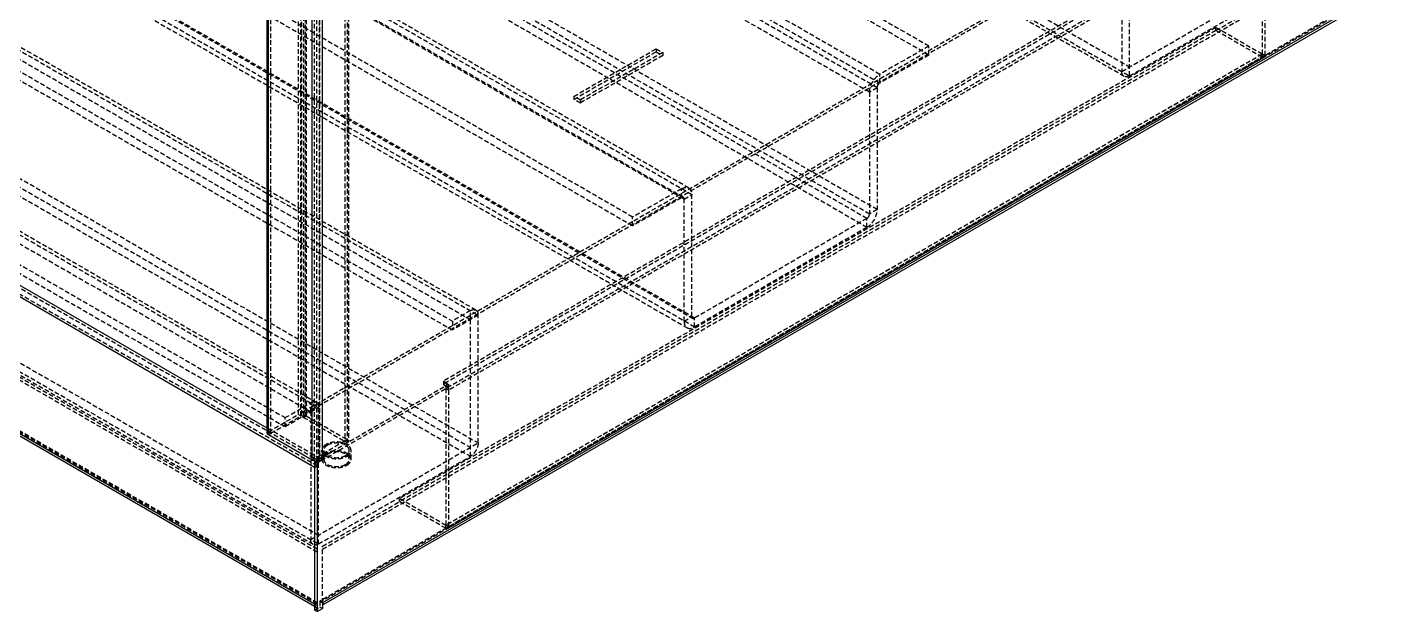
# Model space of a CAD drawing. Header units: millimetres. Extents: x 10653 to 40244, y 19163 to 29561.
# Drawn here: x 20284.8 to 20661.3, y 28797.6 to 28958.1 of the extents above; entities that cross this region are included whole.
import ezdxf

# ---------------------------------------------------------------- set-up
doc = ezdxf.new("R2010")
doc.units = ezdxf.units.MM
doc.linetypes.add('HIDDEN', pattern=[1.905, 1.27, -0.635])
doc.layers.add('02___PRT_ALL_AXES', color=7, linetype='Continuous')
doc.layers.add('DEFAULT_2', color=8, linetype='HIDDEN')

msp = doc.modelspace()

# ---------------------------------------------------------------- linework, layer by layer
at = {"color": 3, "linetype": 'Continuous'}
for p, q in [((20350.649, 28846.606), (20350.649, 29214.032)), ((20350.949, 28846.187), (20350.949, 29213.613)), ((20362.952, 28839.257), (20362.952, 29206.683)), ((20365.78, 28839.257), (20365.78, 29206.683)), ((20363.659, 28837.216), (20046.874, 29020.108)), ((20350.649, 28847.993), (20061.723, 29014.801)), ((20363.659, 28799.657), (20046.874, 28982.549)), ((20363.659, 28798.98), (20047.288, 28981.633)), ((20661.35, 28970.711), (20365.78, 28800.065)), ((20660.228, 28969.387), (20366.073, 28799.558)), ((20362.952, 28839.257), (20350.949, 28846.187)), ((20365.78, 28839.257), (20364.366, 28838.441)), ((20364.366, 28838.441), (20364.366, 28797.616)), ((20363.659, 28837.216), (20363.659, 28799.657)), ((20364.366, 28797.616), (20365.78, 28798.432)), ((20365.78, 28800.065), (20365.78, 28798.432))]:
    msp.add_line(p, q, dxfattribs=at)
at = {"color": 7, "linetype": 'Continuous'}
for p, q in [((20363.854, 28838.962), (20363.659, 28838.849)), ((20364.366, 28838.441), (20363.659, 28838.849)), ((20363.659, 28838.849), (20363.659, 28837.216)), ((20363.659, 28799.657), (20363.659, 28798.024)), ((20364.366, 28797.616), (20363.659, 28798.024)), ((20365.78, 28799.963), (20365.834, 28799.909)), ((20365.834, 28799.909), (20365.92, 28799.807))]:
    msp.add_line(p, q, dxfattribs=at)
msp.add_lwpolyline([(20365.92, 28799.807), (20365.965, 28799.745), (20365.973, 28799.732)], dxfattribs=at)
at = {"color": 3, "linetype": 'Continuous'}
for centre, radius, start, end in [((20363.933, 28840.957), 1.963, 240.01804, 242.64144), ((20364.323, 28842.041), 3.119, 258.31879, 259.9355), ((20364.337, 28842.121), 3.2, 259.93483, 261.28216), ((20367.969, 28800.851), 2.323, 205.08383, 207.16618)]:
    msp.add_arc(centre, radius, start, end, dxfattribs=at)
for points, knots in [([(20350.949, 28846.187), (20350.864, 28846.236), (20350.718, 28846.348), (20350.649, 28846.526), (20350.649, 28846.606)], [0, 0, 0, 0, 0.5507874, 1, 1, 1, 1]), ([(20363.692, 28838.987), (20363.632, 28838.999), (20363.405, 28839.053), (20363.184, 28839.135), (20363.031, 28839.214)], [0, 0, 0, 0, 0.2625162, 1, 1, 1, 1]), ([(20365.78, 28839.257), (20365.508, 28839.1), (20364.861, 28838.905), (20364.193, 28838.906), (20363.852, 28838.958)], [0, 0, 0, 0, 0.4771777, 1, 1, 1, 1]), ([(20365.78, 28800.065), (20365.794, 28800.048), (20365.845, 28799.985), (20365.893, 28799.919), (20365.926, 28799.871)], [0, 0, 0, 0, 0.2722334, 1, 1, 1, 1]), ([(20366.073, 28799.558), (20366.066, 28799.554), (20366.039, 28799.575), (20366.007, 28799.614), (20365.954, 28799.692), (20365.921, 28799.753), (20365.902, 28799.79)], [0, 0, 0, 0, 0.0809138, 0.2716735, 0.5788944, 1, 1, 1, 1]), ([(20365.926, 28799.871), (20365.954, 28799.83), (20365.999, 28799.759), (20366.051, 28799.659), (20366.073, 28799.604), (20366.081, 28799.562), (20366.073, 28799.558)], [0, 0, 0, 0, 0.4219767, 0.730359, 0.9214095, 1, 1, 1, 1])]:
    msp.add_open_spline(points, degree=3, knots=knots, dxfattribs=at)
at = {"layer": '02___PRT_ALL_AXES', "color": 8, "linetype": 'HIDDEN'}
for p, q in [((20366.169, 28839.46), (20366.169, 28841.91)), ((20373.169, 28839.46), (20373.169, 28841.91))]:
    msp.add_line(p, q, dxfattribs=at)
for points, knots in [([(20367.194, 28843.339), (20367.041, 28843.25), (20366.762, 28843.058), (20366.429, 28842.708), (20366.218, 28842.321), (20366.169, 28842.043), (20366.169, 28841.91)], [0, 0, 0, 0, 0.2898034, 0.5490453, 0.7822298, 1, 1, 1, 1]), ([(20366.169, 28841.91), (20366.169, 28841.708), (20366.291, 28841.271), (20366.767, 28840.73), (20367.47, 28840.302), (20368.347, 28840.008), (20369.331, 28839.87), (20370.342, 28839.898), (20371.298, 28840.09), (20371.885, 28840.332), (20372.144, 28840.481)], [0, 0, 0, 0, 0.0869325, 0.1864008, 0.3037901, 0.4376061, 0.5821105, 0.7294286, 0.8711741, 1, 1, 1, 1]), ([(20373.169, 28841.91), (20373.169, 28842.112), (20373.047, 28842.549), (20372.571, 28843.09), (20371.868, 28843.518), (20370.991, 28843.812), (20370.007, 28843.95), (20368.996, 28843.922), (20368.04, 28843.73), (20367.453, 28843.488), (20367.194, 28843.339)], [0, 0, 0, 0, 0.0869325, 0.1864008, 0.3037901, 0.4376061, 0.5821105, 0.7294286, 0.8711741, 1, 1, 1, 1]), ([(20373.169, 28839.46), (20373.169, 28839.662), (20373.047, 28840.099), (20372.571, 28840.641), (20371.868, 28841.069), (20370.991, 28841.362), (20370.007, 28841.5), (20368.996, 28841.472), (20368.04, 28841.281), (20367.453, 28841.039), (20367.194, 28840.889)], [0, 0, 0, 0, 0.0869325, 0.1864008, 0.3037901, 0.4376061, 0.5821105, 0.7294286, 0.8711741, 1, 1, 1, 1]), ([(20372.144, 28840.481), (20372.298, 28840.57), (20372.576, 28840.762), (20372.909, 28841.112), (20373.12, 28841.499), (20373.169, 28841.777), (20373.169, 28841.91)], [0, 0, 0, 0, 0.2898034, 0.5490453, 0.7822298, 1, 1, 1, 1]), ([(20367.194, 28840.889), (20367.041, 28840.801), (20366.762, 28840.609), (20366.429, 28840.259), (20366.218, 28839.872), (20366.169, 28839.594), (20366.169, 28839.461)], [0, 0, 0, 0, 0.2898034, 0.5490453, 0.7822298, 1, 1, 1, 1]), ([(20366.169, 28839.461), (20366.169, 28839.259), (20366.291, 28838.822), (20366.767, 28838.28), (20367.47, 28837.852), (20368.347, 28837.559), (20369.331, 28837.421), (20370.342, 28837.449), (20371.298, 28837.64), (20371.885, 28837.882), (20372.144, 28838.032)], [0, 0, 0, 0, 0.0869325, 0.1864008, 0.3037901, 0.4376061, 0.5821105, 0.7294286, 0.8711741, 1, 1, 1, 1]), ([(20372.144, 28838.032), (20372.298, 28838.12), (20372.576, 28838.312), (20372.909, 28838.662), (20373.12, 28839.049), (20373.169, 28839.327), (20373.169, 28839.46)], [0, 0, 0, 0, 0.2898034, 0.5490453, 0.7822298, 1, 1, 1, 1])]:
    msp.add_open_spline(points, degree=3, knots=knots, dxfattribs=at)
at = {"layer": 'DEFAULT_2', "color": 8, "linetype": 'HIDDEN'}
for p, q in [((20359.204, 28851.79), (20359.202, 29552.669)), ((20361.033, 29215.95), (20361.033, 28851.79)), ((20361.326, 29215.542), (20361.326, 28851.382)), ((20351.649, 28846.606), (20351.649, 29214.032)), ((20351.656, 28846.595), (20351.656, 29214.021)), ((20359.911, 28851.382), (20359.911, 29209.255)), ((20360.033, 29209.185), (20360.033, 28851.79)), ((20360.618, 29208.847), (20360.618, 28850.974)), ((20363.659, 28839.665), (20363.659, 29207.092)), ((20365.073, 28838.849), (20365.073, 29207.092)), ((20371.921, 29208.609), (20371.921, 28844.435)), ((20371.926, 29208.602), (20371.926, 28844.442)), ((20372.628, 29209.017), (20372.628, 28844.027)), ((20372.926, 29208.602), (20372.926, 28844.442)), ((20364.154, 29204.111), (20364.154, 28839.951)), ((20364.861, 29203.703), (20364.861, 28839.543)), ((20532.303, 28952.953), (20245.924, 29118.291)), ((20532.303, 28950.504), (20245.924, 29115.841)), ((20518.868, 28945.197), (20232.489, 29110.534)), ((20298.957, 29111.35), (20587.457, 28944.788)), ((20585.957, 28944.639), (20299.578, 29109.976)), ((20301.078, 29112.575), (20587.457, 28947.237)), ((20516.04, 28940.298), (20229.66, 29105.635)), ((20518.161, 28941.522), (20231.782, 29106.86)), ((20518.868, 28942.747), (20232.489, 29108.085)), ((20467.25, 28912.129), (20178.042, 29079.099)), ((20466.421, 28913.96), (20180.042, 29079.297)), ((20465.128, 28910.904), (20178.042, 29076.65)), ((20464.921, 28911.362), (20178.542, 29076.699)), ((20450.986, 28906.005), (20164.607, 29071.343)), ((20518.161, 28908.046), (20231.782, 29073.383)), ((20450.986, 28903.556), (20164.607, 29068.893)), ((20515.333, 28903.147), (20228.953, 29068.484)), ((20120.059, 29045.623), (20408.56, 28879.061)), ((20407.939, 28880.434), (20121.559, 29045.772)), ((20115.11, 29042.765), (20401.489, 28877.428)), ((20120.059, 29043.174), (20406.439, 28877.836)), ((20467.957, 28875.794), (20178.749, 29042.765)), ((20467.957, 28878.244), (20180.87, 29043.99)), ((20181.077, 29043.532), (20467.457, 28878.194)), ((20115.11, 29040.316), (20401.489, 28874.978)), ((20179.577, 29040.934), (20465.957, 28875.596)), ((20364.366, 28837.624), (20047.581, 29020.516)), ((20365.073, 28838.849), (20048.288, 29021.741)), ((20076.219, 29020.312), (20364.72, 28853.75)), ((20077.719, 29020.461), (20364.098, 28855.123)), ((20069.148, 29016.23), (20355.527, 28850.892)), ((20076.219, 29017.863), (20362.598, 28852.525)), ((20360.618, 28852.607), (20644.874, 29016.721)), ((20361.326, 28852.199), (20645.581, 29016.313)), ((20069.148, 29013.78), (20355.527, 28848.443)), ((20120.059, 29008.064), (20406.439, 28842.727)), ((20122.181, 29009.289), (20408.56, 28843.951)), ((20516.04, 28906.821), (20341.03, 29007.861)), ((20120.059, 29005.615), (20406.439, 28840.277)), ((20515.333, 28905.596), (20339.615, 29007.044)), ((20623.166, 28990.308), (20399.014, 28860.894)), ((20623.166, 28989.491), (20399.014, 28860.078)), ((20623.873, 28988.266), (20365.78, 28839.257)), ((20624.58, 28987.858), (20400.428, 28858.445)), ((20623.873, 28988.266), (20623.873, 28950.728)), ((20624.58, 28987.858), (20624.58, 28950.319)), ((20364.366, 28800.065), (20047.581, 28982.957)), ((20364.364, 28799.728), (20047.788, 28982.499)), ((20364.366, 28814.762), (20074.451, 28982.141)), ((20364.366, 28813.945), (20074.451, 28981.324)), ((20076.219, 28982.753), (20364.72, 28816.191)), ((20363.22, 28816.042), (20076.84, 28981.38)), ((20078.34, 28983.978), (20364.72, 28818.64)), ((20585.336, 28981.122), (20585.336, 28946.012)), ((20587.457, 28944.788), (20587.457, 28982.347)), ((20660.643, 28971.119), (20365.073, 28800.473)), ((20659.728, 28970.253), (20365.573, 28800.424)), ((20585.336, 28946.012), (20631.298, 28972.548)), ((20611.145, 28957.239), (20633.066, 28969.895)), ((20365.78, 28814.762), (20633.066, 28969.078)), ((20587.457, 28944.788), (20629.176, 28968.874)), ((20611.145, 28958.056), (20386.993, 28828.642)), ((20611.145, 28957.239), (20386.993, 28827.826)), ((20623.856, 28950.717), (20611.145, 28958.056)), ((20611.145, 28957.239), (20611.145, 28958.056)), ((20623.856, 28949.901), (20611.145, 28957.239)), ((20623.873, 28950.728), (20399.704, 28821.304)), ((20623.868, 28950.716), (20399.716, 28821.303)), ((20434.864, 28939.154), (20457.491, 28952.218)), ((20434.864, 28938.338), (20457.491, 28951.402)), ((20459.259, 28951.198), (20436.632, 28938.134)), ((20457.491, 28952.218), (20459.259, 28951.198)), ((20457.491, 28952.218), (20457.491, 28951.402)), ((20457.491, 28951.402), (20459.259, 28950.381)), ((20459.259, 28951.198), (20459.259, 28950.381)), ((20532.303, 28952.953), (20518.868, 28945.197)), ((20532.303, 28950.504), (20532.303, 28952.953)), ((20623.856, 28949.901), (20623.856, 28950.717)), ((20624.58, 28950.319), (20623.873, 28950.728)), ((20624.58, 28950.319), (20399.704, 28820.488)), ((20624.368, 28949.85), (20400.216, 28820.437)), ((20459.259, 28950.381), (20436.632, 28937.317)), ((20532.303, 28950.504), (20518.868, 28942.747)), ((20518.868, 28942.747), (20518.868, 28945.197)), ((20518.161, 28941.522), (20516.04, 28940.298)), ((20516.04, 28940.298), (20516.04, 28906.821)), ((20518.161, 28941.522), (20518.161, 28908.046)), ((20436.632, 28938.134), (20434.864, 28939.154)), ((20434.864, 28939.154), (20434.864, 28938.338)), ((20436.632, 28937.317), (20434.864, 28938.338)), ((20436.632, 28938.134), (20436.632, 28937.317)), ((20464.421, 28913.762), (20450.986, 28906.005)), ((20464.421, 28911.312), (20464.421, 28913.762)), ((20464.421, 28911.312), (20450.986, 28903.556)), ((20465.128, 28910.904), (20467.25, 28912.129)), ((20465.128, 28877.427), (20465.128, 28910.904)), ((20467.25, 28878.652), (20467.25, 28912.129)), ((20450.986, 28903.556), (20450.986, 28906.005)), ((20515.333, 28905.596), (20467.957, 28878.244)), ((20515.333, 28903.147), (20515.333, 28905.596)), ((20518.161, 28908.046), (20516.04, 28906.821)), ((20515.333, 28903.147), (20467.957, 28875.794)), ((20406.439, 28880.286), (20401.489, 28877.428)), ((20406.439, 28840.277), (20406.439, 28880.286)), ((20408.56, 28879.061), (20401.489, 28874.978)), ((20401.489, 28877.428), (20401.489, 28874.978)), ((20408.56, 28843.951), (20408.56, 28879.061)), ((20465.128, 28877.427), (20467.25, 28878.652)), ((20467.957, 28875.794), (20467.957, 28878.244)), ((20399.014, 28860.894), (20400.428, 28860.078)), ((20399.014, 28860.894), (20399.014, 28860.078)), ((20365.073, 28839.665), (20400.428, 28860.078)), ((20399.014, 28860.078), (20400.428, 28859.261)), ((20400.426, 28858.535), (20399.72, 28858.898)), ((20400.428, 28858.445), (20399.721, 28858.853)), ((20399.721, 28858.853), (20399.721, 28821.314)), ((20400.428, 28860.078), (20400.428, 28859.261)), ((20400.428, 28858.445), (20400.428, 28820.906)), ((20355.527, 28850.892), (20362.598, 28854.975)), ((20362.598, 28852.525), (20362.598, 28854.975)), ((20362.598, 28852.525), (20364.72, 28853.75)), ((20364.72, 28816.191), (20364.72, 28853.75)), ((20350.949, 28847.024), (20359.204, 28851.79)), ((20351.656, 28846.616), (20359.911, 28851.382)), ((20355.527, 28848.443), (20362.598, 28852.525)), ((20355.527, 28848.443), (20355.527, 28850.892)), ((20359.204, 28851.79), (20359.911, 28851.382)), ((20360.618, 28852.607), (20361.326, 28852.199)), ((20360.618, 28850.974), (20361.326, 28851.382)), ((20360.618, 28850.974), (20371.921, 28844.448)), ((20361.326, 28851.382), (20372.628, 28844.857)), ((20362.598, 28852.525), (20362.598, 28817.415)), ((20365.073, 28839.665), (20350.649, 28847.993)), ((20350.949, 28847.024), (20351.656, 28846.616)), ((20350.949, 28846.187), (20351.656, 28846.595)), ((20362.598, 28817.415), (20408.56, 28843.951)), ((20371.921, 28844.435), (20364.154, 28839.951)), ((20365.669, 28839.46), (20365.669, 28841.91)), ((20371.921, 28844.448), (20372.628, 28844.857)), ((20371.921, 28844.435), (20372.628, 28844.027)), ((20373.669, 28839.46), (20373.669, 28841.91)), ((20362.952, 28839.257), (20363.659, 28839.665)), ((20363.031, 28839.214), (20363.698, 28839.644)), ((20365.073, 28839.665), (20363.854, 28838.962)), ((20364.154, 28839.951), (20364.861, 28839.543)), ((20364.72, 28816.191), (20406.439, 28840.277)), ((20365.78, 28839.257), (20365.073, 28839.665)), ((20363.659, 28837.216), (20364.366, 28837.624)), ((20365.78, 28815.578), (20386.993, 28827.826)), ((20399.704, 28821.304), (20386.993, 28828.642)), ((20386.993, 28827.826), (20386.993, 28828.642)), ((20399.704, 28820.488), (20386.993, 28827.826)), ((20399.704, 28820.488), (20399.704, 28821.304)), ((20400.428, 28820.906), (20399.721, 28821.314)), ((20365.78, 28800.065), (20365.78, 28815.578)), ((20365.78, 28800.065), (20365.073, 28800.473)), ((20365.073, 28800.473), (20365.073, 28798.84)), ((20365.808, 28799.996), (20365.77, 28800.833)), ((20365.783, 28800.549), (20365.78, 28800.658)), ((20363.659, 28799.657), (20364.366, 28800.065)), ((20364.366, 28799.249), (20363.659, 28799.657)), ((20364.073, 28798.741), (20363.659, 28798.98)), ((20363.659, 28798.024), (20365.073, 28798.84)), ((20365.78, 28798.432), (20365.073, 28798.84)), ((20365.704, 28800.04), (20365.78, 28799.963))]:
    msp.add_line(p, q, dxfattribs=at)
for points in [[(20365.267, 28800.362), (20365.318, 28800.331), (20365.53, 28800.186), (20365.704, 28800.04)], [(20365.973, 28799.732), (20365.972, 28799.732), (20365.952, 28799.775), (20365.911, 28799.874), (20365.863, 28800.029), (20365.818, 28800.232), (20365.787, 28800.474), (20365.783, 28800.548)]]:
    msp.add_lwpolyline(points, dxfattribs=at)
for centre, radius, start, end in [((20398.74, 28858.853), 0.981, 0.01748, 2.6409), ((20397.332, 28858.24), 3.119, 18.31856, 19.93526), ((20397.391, 28858.26), 3.057, 17.62263, 18.31571), ((20398.466, 28858.444), 1.963, 0.01748, 2.6409), ((20364.149, 28840.515), 0.981, 240.01804, 242.64144), ((20364.672, 28800.993), 1.105, 341.18387, 342.88994), ((20361.396, 28801.793), 4.478, 347.62223, 348.25874), ((20368.914, 28801.27), 3.357, 201.02696, 202.30108), ((20368.441, 28801.072), 2.844, 202.23458, 205.09201)]:
    msp.add_arc(centre, radius, start, end, dxfattribs=at)
for points, knots in [([(20623.866, 28950.715), (20623.865, 28950.715), (20623.861, 28950.715), (20623.857, 28950.716), (20623.856, 28950.717)], [0, 0, 0, 0, 0.459985, 1, 1, 1, 1]), ([(20623.873, 28950.728), (20623.873, 28950.725), (20623.872, 28950.72), (20623.868, 28950.716), (20623.866, 28950.715)], [0, 0, 0, 0, 0.5494181, 1, 1, 1, 1]), ([(20624.368, 28949.85), (20624.299, 28949.81), (20624.11, 28949.782), (20623.94, 28949.852), (20623.856, 28949.901)], [0, 0, 0, 0, 0.4492166, 1, 1, 1, 1]), ([(20624.58, 28950.319), (20624.58, 28950.221), (20624.557, 28950.04), (20624.437, 28949.89), (20624.368, 28949.85)], [0, 0, 0, 0, 0.5507849, 1, 1, 1, 1]), ([(20516.04, 28940.298), (20516.04, 28940.761), (20516.214, 28941.739), (20516.82, 28943.113), (20517.707, 28944.325), (20518.467, 28944.965), (20518.868, 28945.197)], [0, 0, 0, 0, 0.2372262, 0.5000016, 0.7627761, 1, 1, 1, 1]), ([(20585.957, 28944.639), (20585.858, 28944.696), (20585.673, 28944.852), (20585.476, 28945.174), (20585.359, 28945.571), (20585.336, 28945.86), (20585.336, 28946.012)], [0, 0, 0, 0, 0.217785, 0.4509144, 0.7102987, 1, 1, 1, 1]), ([(20587.457, 28944.788), (20587.326, 28944.712), (20587.064, 28944.587), (20586.661, 28944.49), (20586.284, 28944.499), (20586.056, 28944.582), (20585.957, 28944.639)], [0, 0, 0, 0, 0.2896998, 0.5490836, 0.7822135, 1, 1, 1, 1]), ([(20518.161, 28941.522), (20518.161, 28941.765), (20518.327, 28942.243), (20518.658, 28942.626), (20518.868, 28942.747)], [0, 0, 0, 0, 0.5000017, 1, 1, 1, 1]), ([(20464.421, 28913.762), (20464.597, 28913.863), (20464.946, 28914.029), (20465.483, 28914.159), (20465.986, 28914.146), (20466.289, 28914.036), (20466.421, 28913.96)], [0, 0, 0, 0, 0.2897714, 0.5490631, 0.7822224, 1, 1, 1, 1]), ([(20466.421, 28913.96), (20466.553, 28913.884), (20466.8, 28913.676), (20467.063, 28913.246), (20467.219, 28912.717), (20467.25, 28912.331), (20467.25, 28912.129)], [0, 0, 0, 0, 0.2177762, 0.4509349, 0.7102272, 1, 1, 1, 1]), ([(20464.421, 28911.312), (20464.504, 28911.36), (20464.669, 28911.429), (20464.854, 28911.401), (20464.921, 28911.362)], [0, 0, 0, 0, 0.5508239, 1, 1, 1, 1]), ([(20464.921, 28911.362), (20464.989, 28911.323), (20465.105, 28911.177), (20465.128, 28910.999), (20465.128, 28910.904)], [0, 0, 0, 0, 0.4491739, 1, 1, 1, 1]), ([(20515.333, 28903.147), (20515.734, 28903.378), (20516.494, 28904.018), (20517.381, 28905.23), (20517.987, 28906.604), (20518.161, 28907.582), (20518.161, 28908.046)], [0, 0, 0, 0, 0.2372239, 0.4999984, 0.7627738, 1, 1, 1, 1]), ([(20515.333, 28905.596), (20515.543, 28905.717), (20515.874, 28906.1), (20516.04, 28906.579), (20516.04, 28906.821)], [0, 0, 0, 0, 0.4999983, 1, 1, 1, 1]), ([(20406.439, 28880.286), (20406.57, 28880.362), (20406.832, 28880.486), (20407.235, 28880.583), (20407.612, 28880.574), (20407.84, 28880.491), (20407.939, 28880.434)], [0, 0, 0, 0, 0.2896998, 0.5490836, 0.7822135, 1, 1, 1, 1]), ([(20407.939, 28880.434), (20408.038, 28880.377), (20408.223, 28880.221), (20408.42, 28879.899), (20408.537, 28879.502), (20408.56, 28879.213), (20408.56, 28879.061)], [0, 0, 0, 0, 0.217785, 0.4509144, 0.7102987, 1, 1, 1, 1]), ([(20465.128, 28877.427), (20465.128, 28877.225), (20465.159, 28876.839), (20465.315, 28876.31), (20465.578, 28875.88), (20465.825, 28875.672), (20465.957, 28875.596)], [0, 0, 0, 0, 0.2897728, 0.5490651, 0.7822238, 1, 1, 1, 1]), ([(20465.957, 28875.596), (20466.089, 28875.52), (20466.392, 28875.41), (20466.895, 28875.397), (20467.432, 28875.527), (20467.781, 28875.693), (20467.957, 28875.794)], [0, 0, 0, 0, 0.2177776, 0.4509369, 0.7102286, 1, 1, 1, 1]), ([(20467.25, 28878.652), (20467.25, 28878.557), (20467.273, 28878.379), (20467.389, 28878.233), (20467.457, 28878.194)], [0, 0, 0, 0, 0.5507654, 1, 1, 1, 1]), ([(20467.457, 28878.194), (20467.524, 28878.155), (20467.709, 28878.127), (20467.874, 28878.196), (20467.957, 28878.244)], [0, 0, 0, 0, 0.4492368, 1, 1, 1, 1]), ([(20399.014, 28860.894), (20399.297, 28860.731), (20399.805, 28860.245), (20400.142, 28859.639), (20400.264, 28859.304)], [0, 0, 0, 0, 0.47807, 1, 1, 1, 1]), ([(20399.014, 28860.078), (20399.216, 28859.961), (20399.541, 28859.593), (20399.709, 28859.134), (20399.72, 28858.898)], [0, 0, 0, 0, 0.4965761, 1, 1, 1, 1]), ([(20400.304, 28859.185), (20400.322, 28859.13), (20400.383, 28858.918), (20400.419, 28858.697), (20400.426, 28858.535)], [0, 0, 0, 0, 0.2621387, 1, 1, 1, 1]), ([(20362.598, 28854.975), (20362.729, 28855.05), (20362.991, 28855.174), (20363.393, 28855.271), (20363.772, 28855.264), (20364, 28855.181), (20364.098, 28855.123)], [0, 0, 0, 0, 0.2881159, 0.5482209, 0.782232, 1, 1, 1, 1]), ([(20364.098, 28855.123), (20364.197, 28855.066), (20364.383, 28854.911), (20364.579, 28854.586), (20364.696, 28854.189), (20364.72, 28853.901), (20364.72, 28853.75)], [0, 0, 0, 0, 0.2177665, 0.4517769, 0.7118826, 1, 1, 1, 1]), ([(20360.618, 28852.607), (20360.453, 28852.511), (20360.23, 28852.335), (20360.061, 28852.025), (20360.033, 28851.866), (20360.033, 28851.79)], [0, 0, 0, 0, 0.547692, 0.7815607, 1, 1, 1, 1]), ([(20360.033, 28851.79), (20360.033, 28851.714), (20360.061, 28851.555), (20360.23, 28851.245), (20360.453, 28851.069), (20360.618, 28850.974)], [0, 0, 0, 0, 0.2184388, 0.4523073, 1, 1, 1, 1]), ([(20361.326, 28852.199), (20361.243, 28852.151), (20361.101, 28852.042), (20361.033, 28851.868), (20361.033, 28851.79)], [0, 0, 0, 0, 0.5507659, 1, 1, 1, 1]), ([(20361.033, 28851.79), (20361.033, 28851.712), (20361.101, 28851.539), (20361.243, 28851.43), (20361.326, 28851.382)], [0, 0, 0, 0, 0.4492334, 1, 1, 1, 1]), ([(20350.649, 28846.606), (20350.649, 28846.685), (20350.718, 28846.864), (20350.864, 28846.975), (20350.949, 28847.024)], [0, 0, 0, 0, 0.4492133, 1, 1, 1, 1]), ([(20351.656, 28846.595), (20351.654, 28846.597), (20351.649, 28846.6), (20351.648, 28846.605), (20351.649, 28846.607)], [0, 0, 0, 0, 0.5494209, 1, 1, 1, 1]), ([(20351.649, 28846.607), (20351.649, 28846.609), (20351.651, 28846.612), (20351.654, 28846.615), (20351.656, 28846.616)], [0, 0, 0, 0, 0.4599825, 1, 1, 1, 1]), ([(20366.841, 28843.543), (20366.758, 28843.485), (20366.634, 28843.398), (20366.49, 28843.296), (20366.417, 28843.246), (20366.377, 28843.216), (20366.343, 28843.196), (20366.323, 28843.17), (20366.291, 28843.137), (20366.238, 28843.079), (20366.161, 28842.996), (20366.084, 28842.913), (20366.03, 28842.855), (20366, 28842.822), (20365.974, 28842.798), (20365.963, 28842.77), (20365.943, 28842.735), (20365.91, 28842.672), (20365.862, 28842.582), (20365.815, 28842.492), (20365.781, 28842.429), (20365.763, 28842.393), (20365.745, 28842.367), (20365.744, 28842.338), (20365.736, 28842.3), (20365.725, 28842.233), (20365.708, 28842.138), (20365.692, 28842.043), (20365.68, 28841.977), (20365.675, 28841.939), (20365.666, 28841.91), (20365.675, 28841.882), (20365.68, 28841.845), (20365.692, 28841.779), (20365.707, 28841.686), (20365.723, 28841.592), (20365.734, 28841.527), (20365.741, 28841.49), (20365.743, 28841.461), (20365.76, 28841.435), (20365.778, 28841.398), (20365.811, 28841.336), (20365.858, 28841.246), (20365.905, 28841.156), (20365.938, 28841.093), (20365.958, 28841.057), (20365.968, 28841.029), (20365.995, 28841.005), (20366.024, 28840.972), (20366.078, 28840.914), (20366.154, 28840.831), (20366.231, 28840.748), (20366.284, 28840.69), (20366.315, 28840.657), (20366.335, 28840.631), (20366.37, 28840.61), (20366.411, 28840.58), (20366.463, 28840.543), (20366.526, 28840.499), (20366.61, 28840.44), (20366.693, 28840.38), (20366.779, 28840.322), (20366.837, 28840.275), (20366.917, 28840.242), (20367.016, 28840.193), (20367.143, 28840.134), (20367.268, 28840.074), (20367.369, 28840.027), (20367.441, 28839.988), (20367.531, 28839.965), (20367.644, 28839.928), (20367.788, 28839.885), (20367.931, 28839.84), (20368.047, 28839.805), (20368.13, 28839.775), (20368.226, 28839.762), (20368.349, 28839.739), (20368.505, 28839.712), (20368.661, 28839.684), (20368.786, 28839.663), (20368.877, 28839.643), (20368.978, 28839.641), (20369.109, 28839.632), (20369.274, 28839.624), (20369.439, 28839.613), (20369.57, 28839.607), (20369.67, 28839.597), (20369.766, 28839.607), (20369.896, 28839.613), (20370.058, 28839.623), (20370.22, 28839.631), (20370.349, 28839.64), (20370.447, 28839.642), (20370.539, 28839.662), (20370.664, 28839.682), (20370.82, 28839.71), (20370.976, 28839.736), (20371.099, 28839.759), (20371.196, 28839.772), (20371.279, 28839.802), (20371.395, 28839.836), (20371.538, 28839.881), (20371.682, 28839.924), (20371.796, 28839.961), (20371.885, 28839.984), (20371.959, 28840.024), (20372.062, 28840.071), (20372.241, 28840.156), (20372.395, 28840.229), (20372.498, 28840.277)], [0, 0, 0, 0, 0.03125, 0.046875, 0.0546875, 0.0585938, 0.0625, 0.0664062, 0.0703125, 0.078125, 0.09375, 0.109375, 0.1171875, 0.1210938, 0.125, 0.1289062, 0.1328125, 0.140625, 0.15625, 0.171875, 0.1796875, 0.1835938, 0.1875, 0.1914062, 0.1953125, 0.203125, 0.21875, 0.234375, 0.2421875, 0.2460938, 0.25, 0.2539062, 0.2578125, 0.265625, 0.28125, 0.296875, 0.3046875, 0.3085938, 0.3125, 0.3164062, 0.3203125, 0.328125, 0.34375, 0.359375, 0.3671875, 0.3710938, 0.375, 0.3789062, 0.3828125, 0.390625, 0.40625, 0.421875, 0.4296875, 0.4335938, 0.4375, 0.4414062, 0.4453125, 0.453125, 0.4609375, 0.46875, 0.484375, 0.4921875, 0.5, 0.5078125, 0.515625, 0.53125, 0.546875, 0.5546875, 0.5625, 0.5703125, 0.578125, 0.59375, 0.609375, 0.6171875, 0.625, 0.6328125, 0.640625, 0.65625, 0.671875, 0.6796875, 0.6875, 0.6953125, 0.703125, 0.71875, 0.734375, 0.7421875, 0.75, 0.7578125, 0.765625, 0.78125, 0.796875, 0.8046875, 0.8125, 0.8203125, 0.828125, 0.84375, 0.859375, 0.8671875, 0.875, 0.8828125, 0.890625, 0.90625, 0.921875, 0.9296875, 0.9375, 0.9453125, 0.953125, 0.96875, 1, 1, 1, 1]), ([(20372.498, 28840.277), (20372.58, 28840.335), (20372.704, 28840.422), (20372.848, 28840.524), (20372.921, 28840.574), (20372.962, 28840.604), (20372.995, 28840.624), (20373.016, 28840.65), (20373.047, 28840.683), (20373.1, 28840.741), (20373.178, 28840.824), (20373.254, 28840.907), (20373.309, 28840.965), (20373.338, 28840.998), (20373.365, 28841.022), (20373.376, 28841.05), (20373.396, 28841.085), (20373.428, 28841.148), (20373.476, 28841.238), (20373.523, 28841.328), (20373.557, 28841.391), (20373.575, 28841.427), (20373.593, 28841.453), (20373.594, 28841.482), (20373.602, 28841.52), (20373.613, 28841.587), (20373.63, 28841.682), (20373.646, 28841.777), (20373.658, 28841.843), (20373.664, 28841.881), (20373.672, 28841.91), (20373.664, 28841.938), (20373.658, 28841.975), (20373.647, 28842.041), (20373.631, 28842.134), (20373.615, 28842.228), (20373.604, 28842.293), (20373.597, 28842.33), (20373.596, 28842.359), (20373.578, 28842.385), (20373.56, 28842.422), (20373.527, 28842.484), (20373.48, 28842.574), (20373.433, 28842.664), (20373.401, 28842.727), (20373.381, 28842.763), (20373.37, 28842.791), (20373.344, 28842.815), (20373.314, 28842.848), (20373.26, 28842.906), (20373.184, 28842.989), (20373.107, 28843.072), (20373.055, 28843.13), (20373.023, 28843.163), (20373.003, 28843.189), (20372.969, 28843.21), (20372.928, 28843.24), (20372.875, 28843.277), (20372.812, 28843.321), (20372.728, 28843.38), (20372.645, 28843.44), (20372.56, 28843.498), (20372.501, 28843.545), (20372.421, 28843.578), (20372.322, 28843.627), (20372.196, 28843.686), (20372.071, 28843.746), (20371.969, 28843.793), (20371.897, 28843.832), (20371.808, 28843.855), (20371.694, 28843.892), (20371.55, 28843.935), (20371.407, 28843.98), (20371.292, 28844.015), (20371.208, 28844.045), (20371.112, 28844.058), (20370.989, 28844.081), (20370.833, 28844.108), (20370.678, 28844.136), (20370.553, 28844.157), (20370.461, 28844.177), (20370.361, 28844.179), (20370.229, 28844.188), (20370.064, 28844.196), (20369.9, 28844.207), (20369.768, 28844.213), (20369.669, 28844.223), (20369.572, 28844.213), (20369.442, 28844.207), (20369.281, 28844.197), (20369.119, 28844.189), (20368.99, 28844.18), (20368.891, 28844.178), (20368.799, 28844.158), (20368.674, 28844.138), (20368.519, 28844.11), (20368.363, 28844.084), (20368.239, 28844.061), (20368.143, 28844.048), (20368.059, 28844.018), (20367.943, 28843.984), (20367.8, 28843.939), (20367.656, 28843.896), (20367.542, 28843.859), (20367.453, 28843.836), (20367.379, 28843.796), (20367.276, 28843.749), (20367.097, 28843.664), (20366.943, 28843.591), (20366.841, 28843.543)], [0, 0, 0, 0, 0.03125, 0.046875, 0.0546875, 0.0585938, 0.0625, 0.0664062, 0.0703125, 0.078125, 0.09375, 0.109375, 0.1171875, 0.1210938, 0.125, 0.1289062, 0.1328125, 0.140625, 0.15625, 0.171875, 0.1796875, 0.1835938, 0.1875, 0.1914062, 0.1953125, 0.203125, 0.21875, 0.234375, 0.2421875, 0.2460938, 0.25, 0.2539062, 0.2578125, 0.265625, 0.28125, 0.296875, 0.3046875, 0.3085938, 0.3125, 0.3164062, 0.3203125, 0.328125, 0.34375, 0.359375, 0.3671875, 0.3710938, 0.375, 0.3789062, 0.3828125, 0.390625, 0.40625, 0.421875, 0.4296875, 0.4335938, 0.4375, 0.4414062, 0.4453125, 0.453125, 0.4609375, 0.46875, 0.484375, 0.4921875, 0.5, 0.5078125, 0.515625, 0.53125, 0.546875, 0.5546875, 0.5625, 0.5703125, 0.578125, 0.59375, 0.609375, 0.6171875, 0.625, 0.6328125, 0.640625, 0.65625, 0.671875, 0.6796875, 0.6875, 0.6953125, 0.703125, 0.71875, 0.734375, 0.7421875, 0.75, 0.7578125, 0.765625, 0.78125, 0.796875, 0.8046875, 0.8125, 0.8203125, 0.828125, 0.84375, 0.859375, 0.8671875, 0.875, 0.8828125, 0.890625, 0.90625, 0.921875, 0.9296875, 0.9375, 0.9453125, 0.953125, 0.96875, 1, 1, 1, 1]), ([(20372.498, 28837.828), (20372.58, 28837.886), (20372.704, 28837.973), (20372.848, 28838.074), (20372.921, 28838.125), (20372.962, 28838.154), (20372.995, 28838.175), (20373.016, 28838.201), (20373.047, 28838.234), (20373.1, 28838.292), (20373.178, 28838.374), (20373.254, 28838.457), (20373.309, 28838.515), (20373.338, 28838.548), (20373.365, 28838.572), (20373.376, 28838.6), (20373.396, 28838.636), (20373.428, 28838.699), (20373.476, 28838.788), (20373.523, 28838.878), (20373.557, 28838.941), (20373.575, 28838.977), (20373.593, 28839.004), (20373.594, 28839.033), (20373.602, 28839.071), (20373.613, 28839.137), (20373.63, 28839.232), (20373.646, 28839.327), (20373.658, 28839.394), (20373.664, 28839.432), (20373.672, 28839.461), (20373.664, 28839.489), (20373.658, 28839.526), (20373.647, 28839.591), (20373.631, 28839.685), (20373.615, 28839.778), (20373.604, 28839.844), (20373.597, 28839.881), (20373.596, 28839.909), (20373.578, 28839.936), (20373.56, 28839.972), (20373.527, 28840.035), (20373.48, 28840.125), (20373.433, 28840.215), (20373.401, 28840.278), (20373.381, 28840.313), (20373.37, 28840.341), (20373.344, 28840.365), (20373.314, 28840.399), (20373.26, 28840.457), (20373.184, 28840.54), (20373.107, 28840.622), (20373.055, 28840.681), (20373.023, 28840.713), (20373.003, 28840.739), (20372.969, 28840.76), (20372.928, 28840.79), (20372.875, 28840.827), (20372.812, 28840.872), (20372.728, 28840.931), (20372.645, 28840.99), (20372.56, 28841.048), (20372.501, 28841.096), (20372.421, 28841.129), (20372.322, 28841.177), (20372.196, 28841.236), (20372.071, 28841.297), (20371.969, 28841.343), (20371.897, 28841.382), (20371.808, 28841.405), (20371.694, 28841.442), (20371.55, 28841.486), (20371.407, 28841.531), (20371.292, 28841.565), (20371.208, 28841.595), (20371.112, 28841.608), (20370.989, 28841.631), (20370.833, 28841.658), (20370.678, 28841.686), (20370.553, 28841.707), (20370.461, 28841.727), (20370.361, 28841.729), (20370.229, 28841.738), (20370.064, 28841.747), (20369.9, 28841.757), (20369.768, 28841.763), (20369.669, 28841.773), (20369.572, 28841.764), (20369.442, 28841.758), (20369.281, 28841.748), (20369.119, 28841.739), (20368.99, 28841.731), (20368.891, 28841.729), (20368.799, 28841.709), (20368.674, 28841.688), (20368.519, 28841.66), (20368.363, 28841.634), (20368.239, 28841.611), (20368.143, 28841.599), (20368.059, 28841.568), (20367.943, 28841.534), (20367.8, 28841.49), (20367.656, 28841.446), (20367.542, 28841.41), (20367.453, 28841.387), (20367.379, 28841.347), (20367.276, 28841.3), (20367.097, 28841.214), (20366.943, 28841.142), (20366.841, 28841.093)], [0, 0, 0, 0, 0.03125, 0.046875, 0.0546875, 0.0585938, 0.0625, 0.0664062, 0.0703125, 0.078125, 0.09375, 0.109375, 0.1171875, 0.1210938, 0.125, 0.1289062, 0.1328125, 0.140625, 0.15625, 0.171875, 0.1796875, 0.1835938, 0.1875, 0.1914062, 0.1953125, 0.203125, 0.21875, 0.234375, 0.2421875, 0.2460938, 0.25, 0.2539062, 0.2578125, 0.265625, 0.28125, 0.296875, 0.3046875, 0.3085938, 0.3125, 0.3164062, 0.3203125, 0.328125, 0.34375, 0.359375, 0.3671875, 0.3710938, 0.375, 0.3789062, 0.3828125, 0.390625, 0.40625, 0.421875, 0.4296875, 0.4335938, 0.4375, 0.4414062, 0.4453125, 0.453125, 0.4609375, 0.46875, 0.484375, 0.4921875, 0.5, 0.5078125, 0.515625, 0.53125, 0.546875, 0.5546875, 0.5625, 0.5703125, 0.578125, 0.59375, 0.609375, 0.6171875, 0.625, 0.6328125, 0.640625, 0.65625, 0.671875, 0.6796875, 0.6875, 0.6953125, 0.703125, 0.71875, 0.734375, 0.7421875, 0.75, 0.7578125, 0.765625, 0.78125, 0.796875, 0.8046875, 0.8125, 0.8203125, 0.828125, 0.84375, 0.859375, 0.8671875, 0.875, 0.8828125, 0.890625, 0.90625, 0.921875, 0.9296875, 0.9375, 0.9453125, 0.953125, 0.96875, 1, 1, 1, 1]), ([(20371.927, 28844.442), (20371.927, 28844.441), (20371.925, 28844.439), (20371.922, 28844.439), (20371.92, 28844.438)], [0, 0, 0, 0, 0.3435841, 1, 1, 1, 1]), ([(20371.921, 28844.448), (20371.922, 28844.448), (20371.925, 28844.446), (20371.926, 28844.443), (20371.927, 28844.442)], [0, 0, 0, 0, 0.5477156, 1, 1, 1, 1]), ([(20372.628, 28844.857), (20372.712, 28844.808), (20372.856, 28844.698), (20372.926, 28844.521), (20372.926, 28844.442)], [0, 0, 0, 0, 0.5507524, 1, 1, 1, 1]), ([(20372.926, 28844.442), (20372.926, 28844.363), (20372.856, 28844.186), (20372.712, 28844.076), (20372.628, 28844.027)], [0, 0, 0, 0, 0.4492483, 1, 1, 1, 1]), ([(20408.56, 28843.951), (20408.56, 28843.604), (20408.43, 28842.87), (20407.975, 28841.84), (20407.31, 28840.931), (20406.74, 28840.451), (20406.439, 28840.277)], [0, 0, 0, 0, 0.2372386, 0.5000016, 0.7627638, 1, 1, 1, 1]), ([(20364.282, 28838.929), (20364.091, 28838.67), (20363.795, 28838.123), (20363.659, 28837.509), (20363.659, 28837.216)], [0, 0, 0, 0, 0.5240856, 1, 1, 1, 1]), ([(20365.073, 28839.665), (20364.871, 28839.549), (20364.39, 28839.451), (20363.909, 28839.535), (20363.698, 28839.644)], [0, 0, 0, 0, 0.4965766, 1, 1, 1, 1]), ([(20365.073, 28839.665), (20365.001, 28839.624), (20364.7, 28839.422), (20364.447, 28839.153), (20364.282, 28838.929)], [0, 0, 0, 0, 0.2311959, 1, 1, 1, 1]), ([(20365.073, 28838.849), (20364.863, 28838.728), (20364.532, 28838.345), (20364.366, 28837.867), (20364.366, 28837.624)], [0, 0, 0, 0, 0.4999983, 1, 1, 1, 1]), ([(20366.841, 28841.093), (20366.758, 28841.035), (20366.634, 28840.948), (20366.49, 28840.847), (20366.417, 28840.796), (20366.377, 28840.767), (20366.343, 28840.746), (20366.323, 28840.72), (20366.291, 28840.687), (20366.238, 28840.629), (20366.161, 28840.547), (20366.084, 28840.464), (20366.03, 28840.406), (20366, 28840.373), (20365.974, 28840.349), (20365.963, 28840.321), (20365.943, 28840.285), (20365.91, 28840.222), (20365.862, 28840.132), (20365.815, 28840.043), (20365.781, 28839.98), (20365.763, 28839.944), (20365.745, 28839.917), (20365.744, 28839.888), (20365.736, 28839.85), (20365.725, 28839.784), (20365.708, 28839.689), (20365.692, 28839.594), (20365.68, 28839.527), (20365.675, 28839.489), (20365.666, 28839.46), (20365.675, 28839.432), (20365.68, 28839.395), (20365.692, 28839.33), (20365.707, 28839.236), (20365.723, 28839.143), (20365.734, 28839.077), (20365.741, 28839.04), (20365.743, 28839.012), (20365.76, 28838.985), (20365.778, 28838.949), (20365.811, 28838.886), (20365.858, 28838.796), (20365.905, 28838.706), (20365.938, 28838.643), (20365.958, 28838.608), (20365.968, 28838.58), (20365.995, 28838.556), (20366.024, 28838.522), (20366.078, 28838.464), (20366.154, 28838.381), (20366.231, 28838.299), (20366.284, 28838.24), (20366.315, 28838.208), (20366.335, 28838.182), (20366.37, 28838.161), (20366.411, 28838.131), (20366.463, 28838.094), (20366.526, 28838.049), (20366.61, 28837.99), (20366.693, 28837.931), (20366.779, 28837.873), (20366.837, 28837.825), (20366.917, 28837.792), (20367.016, 28837.744), (20367.143, 28837.685), (20367.268, 28837.624), (20367.369, 28837.578), (20367.441, 28837.539), (20367.531, 28837.516), (20367.644, 28837.479), (20367.788, 28837.435), (20367.931, 28837.39), (20368.047, 28837.356), (20368.13, 28837.326), (20368.226, 28837.313), (20368.349, 28837.29), (20368.505, 28837.263), (20368.661, 28837.235), (20368.786, 28837.214), (20368.877, 28837.194), (20368.978, 28837.192), (20369.109, 28837.183), (20369.274, 28837.174), (20369.439, 28837.164), (20369.57, 28837.158), (20369.67, 28837.148), (20369.766, 28837.157), (20369.896, 28837.163), (20370.058, 28837.173), (20370.22, 28837.182), (20370.349, 28837.19), (20370.447, 28837.192), (20370.539, 28837.212), (20370.664, 28837.233), (20370.82, 28837.261), (20370.976, 28837.287), (20371.099, 28837.31), (20371.196, 28837.322), (20371.279, 28837.353), (20371.395, 28837.387), (20371.538, 28837.431), (20371.682, 28837.475), (20371.796, 28837.511), (20371.885, 28837.534), (20371.959, 28837.574), (20372.062, 28837.621), (20372.241, 28837.707), (20372.395, 28837.779), (20372.498, 28837.828)], [0, 0, 0, 0, 0.03125, 0.046875, 0.0546875, 0.0585938, 0.0625, 0.0664062, 0.0703125, 0.078125, 0.09375, 0.109375, 0.1171875, 0.1210938, 0.125, 0.1289062, 0.1328125, 0.140625, 0.15625, 0.171875, 0.1796875, 0.1835938, 0.1875, 0.1914062, 0.1953125, 0.203125, 0.21875, 0.234375, 0.2421875, 0.2460938, 0.25, 0.2539062, 0.2578125, 0.265625, 0.28125, 0.296875, 0.3046875, 0.3085938, 0.3125, 0.3164062, 0.3203125, 0.328125, 0.34375, 0.359375, 0.3671875, 0.3710938, 0.375, 0.3789062, 0.3828125, 0.390625, 0.40625, 0.421875, 0.4296875, 0.4335938, 0.4375, 0.4414062, 0.4453125, 0.453125, 0.4609375, 0.46875, 0.484375, 0.4921875, 0.5, 0.5078125, 0.515625, 0.53125, 0.546875, 0.5546875, 0.5625, 0.5703125, 0.578125, 0.59375, 0.609375, 0.6171875, 0.625, 0.6328125, 0.640625, 0.65625, 0.671875, 0.6796875, 0.6875, 0.6953125, 0.703125, 0.71875, 0.734375, 0.7421875, 0.75, 0.7578125, 0.765625, 0.78125, 0.796875, 0.8046875, 0.8125, 0.8203125, 0.828125, 0.84375, 0.859375, 0.8671875, 0.875, 0.8828125, 0.890625, 0.90625, 0.921875, 0.9296875, 0.9375, 0.9453125, 0.953125, 0.96875, 1, 1, 1, 1]), ([(20399.714, 28821.302), (20399.713, 28821.302), (20399.709, 28821.302), (20399.705, 28821.303), (20399.704, 28821.304)], [0, 0, 0, 0, 0.459985, 1, 1, 1, 1]), ([(20400.216, 28820.437), (20400.147, 28820.397), (20399.958, 28820.368), (20399.788, 28820.439), (20399.704, 28820.488)], [0, 0, 0, 0, 0.4492166, 1, 1, 1, 1]), ([(20399.721, 28821.314), (20399.721, 28821.312), (20399.721, 28821.306), (20399.717, 28821.303), (20399.714, 28821.302)], [0, 0, 0, 0, 0.5494181, 1, 1, 1, 1]), ([(20400.428, 28820.906), (20400.428, 28820.808), (20400.405, 28820.626), (20400.285, 28820.477), (20400.216, 28820.437)], [0, 0, 0, 0, 0.5507849, 1, 1, 1, 1]), ([(20363.22, 28816.042), (20363.121, 28816.099), (20362.935, 28816.255), (20362.738, 28816.577), (20362.621, 28816.974), (20362.598, 28817.263), (20362.598, 28817.415)], [0, 0, 0, 0, 0.217785, 0.4509144, 0.7102987, 1, 1, 1, 1]), ([(20364.72, 28816.191), (20364.588, 28816.115), (20364.326, 28815.99), (20363.924, 28815.893), (20363.546, 28815.902), (20363.319, 28815.985), (20363.22, 28816.042)], [0, 0, 0, 0, 0.2896998, 0.5490836, 0.7822135, 1, 1, 1, 1]), ([(20365.073, 28800.473), (20365.171, 28800.441), (20365.33, 28800.386), (20365.515, 28800.39), (20365.573, 28800.424)], [0, 0, 0, 0, 0.6048773, 1, 1, 1, 1]), ([(20365.573, 28800.424), (20365.589, 28800.433), (20365.659, 28800.487), (20365.696, 28800.572), (20365.718, 28800.637)], [0, 0, 0, 0, 0.2141611, 1, 1, 1, 1]), ([(20365.728, 28800.668), (20365.732, 28800.681), (20365.748, 28800.735), (20365.761, 28800.79), (20365.77, 28800.833)], [0, 0, 0, 0, 0.2308045, 1, 1, 1, 1]), ([(20363.659, 28799.657), (20363.659, 28799.466), (20363.7, 28799.184), (20363.884, 28798.883), (20364.007, 28798.779), (20364.073, 28798.741)], [0, 0, 0, 0, 0.547693, 0.7815772, 1, 1, 1, 1]), ([(20364.073, 28798.741), (20364.139, 28798.703), (20364.238, 28798.667), (20364.34, 28798.653), (20364.366, 28798.651)], [0, 0, 0, 0, 0.7425091, 1, 1, 1, 1])]:
    msp.add_open_spline(points, degree=3, knots=knots, dxfattribs=at)

doc.saveas('drawing.dxf')
